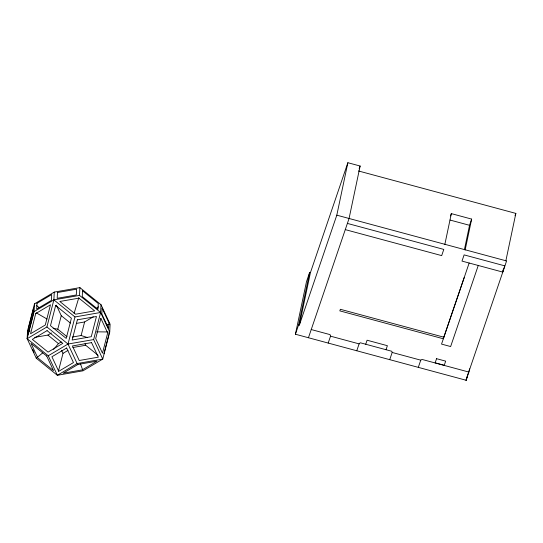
<?xml version="1.0" encoding="UTF-8"?>
<svg xmlns="http://www.w3.org/2000/svg" width="543" height="543" viewBox="0 0 543 543"><rect width="100%" height="100%" fill="white"/><g stroke="black" fill="none" stroke-linecap="round" stroke-linejoin="round"><path stroke-width="0.81" d="M100.991 304.698L100.611 312.476L93.647 339.565L102.763 359.086L77.126 363.559L57.361 375.288L48.246 355.767L27.15 338.696L27.537 330.918L34.501 303.822L54.259 292.093L79.896 287.62L100.991 304.698L110.114 324.212L109.727 331.99L102.763 359.086L82.998 370.815L57.361 375.288L36.266 358.21L27.15 338.696L34.114 311.601L34.501 303.822M27.15 338.696L46.915 326.961L53.879 299.872L54.259 292.093M109.727 331.99L100.611 312.476L79.516 295.399L79.896 287.62M108.892 334.447L108.973 332.791M469.702 368.819L466.22 380.283L295.412 334.223L306.469 281.769L309.646 272.43L310.42 272.64L347.866 162.717L360.124 166.022L349.074 218.476L308.444 337.739M295.412 334.223L298.596 324.884L309.646 272.43M298.596 324.884L299.363 325.094L310.42 272.64M299.363 325.094L336.809 215.171L347.866 162.717M444.819 244.533L451.335 213.623L471.65 219.1L465.141 250.011M464.394 249.705L469.539 225.304L471.65 219.1M466.22 380.283L466.912 377.005M502.682 272.063L504.793 265.86L464.109 254.891L461.998 261.095L502.682 272.063L503.198 269.606M505.832 260.945L515.85 213.406L358.441 170.957M66.999 336.68L57.775 329.207L61.257 315.666L56.336 305.139M58.406 371.229L62.995 353.371L61.597 350.371M77.126 363.559L68.011 344.038L74.975 316.949L53.879 299.872L34.114 311.601M72.328 337.047L81.138 335.513L84.62 321.965L93.342 316.786M103.903 353.839L108.681 335.255M74.072 313.426L78.803 297.747M359.167 168.846L360.124 166.022M328.189 343.067L330.538 336.171L330.083 334.631L311.234 329.547M356.765 350.771L359.113 343.882L360.267 342.769L391.808 351.28L392.175 352.461L389.725 359.656M365.717 344.242L367.088 340.217L387.39 345.694L386.019 349.712M450.541 215.951L451.335 213.623M418.3 367.367L420.75 360.165L422.02 359.425L469.009 372.098M443.814 337.183L464.245 277.446M469.152 263.022L441.534 344.099L450.636 346.549L478.254 265.479M515.056 215.734L515.85 213.406M465.962 380.215L506.585 260.952L336.809 215.171M53.608 349.373L58.44 343.61L61.264 341.934M36.266 358.21L42.741 352.862M96.464 308.444L98.405 306.836M34.616 337.393L47.893 335.072L51.422 332.981M48.246 355.767L68.011 344.038L93.647 339.565M62.995 353.371L67.936 350.439M53.879 299.872L79.516 295.399M74.975 316.949L100.611 312.476M76.611 323.363L84.62 321.965M106.795 324.795L109.279 324.361M72.877 347.506L85.699 345.267L98.168 355.366M27.537 330.918L30.001 330.945M96.579 331.821L108.084 331.97M53.119 328.243L57.775 329.207M450.032 220.044L469.539 225.304M347.391 223.417L443.794 249.413L441.683 255.617L345.273 229.621M443.882 337.203L340.373 309.293L339.83 310.874L443.346 338.784M392.175 352.461L420.75 360.165M330.538 336.171L359.113 343.882M81.138 335.513L87.389 337.536M36.272 312.843L47.058 319.046M61.257 315.666L70.481 323.133M36.469 305.417L39.096 307.542M46.915 326.961L68.011 344.038M47.893 335.072L58.44 343.61M84.993 343.767L85.699 345.267M32.655 349.38L34.087 352.441M80.412 363.729L82.712 370.027M28.372 328.461L28.087 334.257L33.279 314.058L33.564 308.261L28.372 328.461M36.965 303.32L36.673 309.123L51.415 300.374L51.7 294.577L36.965 303.32M57.477 292.514L57.185 298.317L76.305 294.978L76.59 289.181L57.477 292.514M82.529 290.783L82.244 296.58L97.978 309.313L98.263 303.517L82.529 290.783M102.104 308.166L101.819 313.969L108.614 328.522L108.905 322.718L102.104 308.166M35.743 313.555L30.551 333.755L45.286 325.013L50.479 304.813L35.743 313.555M55.678 305.492L50.485 325.691L66.212 338.425L71.404 318.225L55.678 305.492M77.35 319.827L72.158 340.027L91.272 336.687L96.464 316.488L77.35 319.827M100.883 318.402L95.69 338.601L102.491 353.154L107.684 332.954L100.883 318.402M436.565 358.685L435.153 362.833L444.249 365.283L445.667 361.136L436.565 358.685M47.085 330.626L32.349 339.375L48.076 352.108L62.812 343.359L47.085 330.626M66.653 348.015L51.918 356.758L58.719 371.317L73.454 362.568L66.653 348.015M77.873 364.482L63.137 373.224L82.251 369.892L96.987 361.143L77.873 364.482M78.939 298.141L59.818 301.474L75.552 314.207L94.665 310.874L78.939 298.141M91.543 342.619L72.429 345.952L79.23 360.504L98.344 357.172L91.543 342.619M46.725 356.079L30.992 343.346L37.793 357.905L53.519 370.631L46.725 356.079"/></g></svg>
